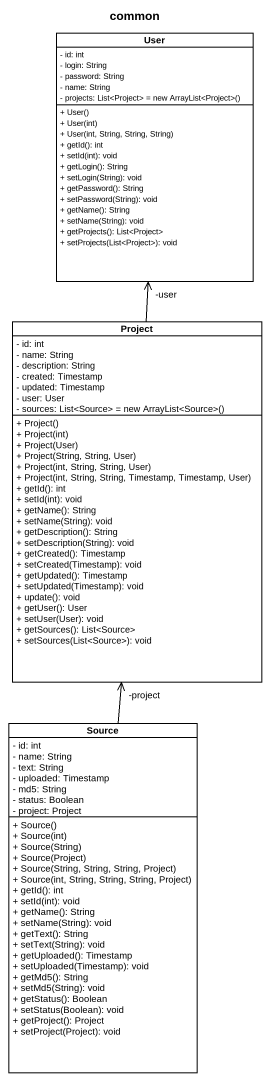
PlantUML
@startuml
title common
hide circle
hide empty members
skinparam classAttributeIconSize 0
class User {
  - id: int
  - login: String
  - password: String
  - name: String
  {field} - projects: List<Project> = new ArrayList<Project>()
  + User()
  + User(int)
  + User(int, String, String, String)
  + getId(): int
  + setId(int): void
  + getLogin(): String
  + setLogin(String): void
  + getPassword(): String
  + setPassword(String): void
  + getName(): String
  + setName(String): void
  + getProjects(): List<Project>
  + setProjects(List<Project>): void
}
class Project {
  - id: int
  - name: String
  - description: String
  - created: Timestamp
  - updated: Timestamp
  - user: User
  {field} - sources: List<Source> = new ArrayList<Source>()
  + Project()
  + Project(int)
  + Project(User)
  + Project(String, String, User)
  + Project(int, String, String, User)
  + Project(int, String, String, Timestamp, Timestamp, User)
  + getId(): int
  + setId(int): void
  + getName(): String
  + setName(String): void
  + getDescription(): String
  + setDescription(String): void
  + getCreated(): Timestamp
  + setCreated(Timestamp): void
  + getUpdated(): Timestamp
  + setUpdated(Timestamp): void
  + update(): void
  + getUser(): User
  + setUser(User): void
  + getSources(): List<Source>
  + setSources(List<Source>): void
}
class Source {
  - id: int
  - name: String
  - text: String
  - uploaded: Timestamp
  - md5: String
  - status: Boolean
  - project: Project
  + Source()
  + Source(int)
  + Source(String)
  + Source(Project)
  + Source(String, String, String, Project)
  + Source(int, String, String, String, Project)
  + getId(): int
  + setId(int): void
  + getName(): String
  + setName(String): void
  + getText(): String
  + setText(String): void
  + getUploaded(): Timestamp
  + setUploaded(Timestamp): void
  + getMd5(): String
  + setMd5(String): void
  + getStatus(): Boolean
  + setStatus(Boolean): void
  + getProject(): Project
  + setProject(Project): void
}
Project -up-> "-user" User
Source -up-> "-project" Project
@enduml
